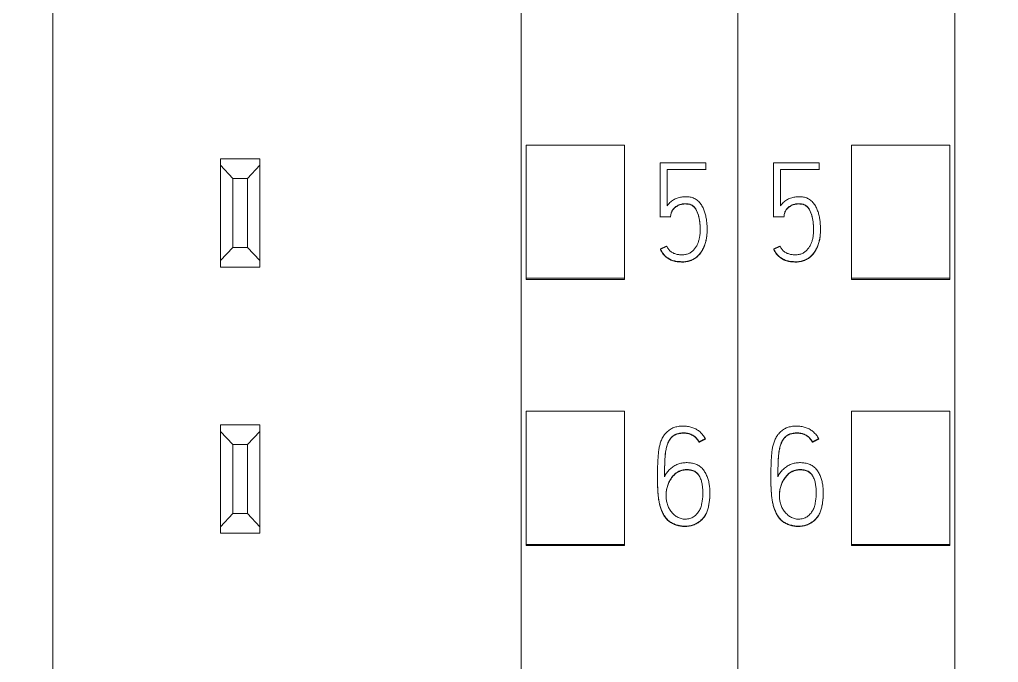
# Model space of a CAD drawing. Header units: millimetres. Extents: x 42151 to 59780, y 37376 to 44547.
# Drawn here: x 47981.25 to 48001.11, y 43264.83 to 43277.87 of the extents above; entities that cross this region are included whole.
import ezdxf

# ---------------------------------------------------------------- set-up
doc = ezdxf.new("R2010")
doc.units = ezdxf.units.MM
doc.set_wipeout_variables(frame=1)
doc.layers.add('000-PI-Oprema', color=30, linetype='Continuous', lineweight=5)
doc.layers.add('SI-ORMAR-Oprema', color=30, linetype='Continuous', lineweight=5)

# ---------------------------------------------------------------- blocks, each defined once
blk = doc.blocks.new('6ES7521-1BL00-0AB0')
at = {"layer": 'SI-ORMAR-Oprema'}
for p, q in [((-26.375, 40.02), (-26.375, 15.837)), ((-29.725, 38.929), (-29.725, 16.929)), ((-19.675, 18.579), (-19.675, 37.279)), ((-23.575, 18.581), (-23.575, 28.526)), ((-23.575, 28.526), (-22.375, 28.526)), ((-22.375, 28.526), (-22.375, 18.581)), ((-18.554, 18.979), (-18.554, 26.479)), ((-22.375, 18.581), (-23.575, 18.581)), ((-20.125, 15.837), (-20.125, 18.579)), ((-20.125, 18.579), (-19.675, 18.579)), ((-29.725, 16.929), (-29.725, 16.446)), ((-26.375, 16.929), (-29.725, 16.929)), ((-18.125, 16.929), (-20.125, 16.929)), ((-18.125, 16.8), (-18.125, 16.329)), ((-26.375, 16.446), (-29.725, 16.446)), ((-29.725, 16.446), (-29.725, 15.837)), ((-18.125, 16.446), (-20.125, 16.446)), ((-18.125, 16.329), (-18.125, -1.738)), ((-26.375, 15.837), (-29.725, 15.837)), ((-29.725, 15.837), (-29.725, 0.893)), ((-18.125, 15.837), (-20.125, 15.837))]:
    blk.add_line(p, q, dxfattribs=at)
blk.add_open_spline([(-18.125, 16.929), (-18.125, 16.929), (-18.125, 16.919), (-18.125, 16.876), (-18.125, 16.828), (-18.125, 16.8)], degree=3, dxfattribs=at)
blk.add_wipeout([(-17.4, 69.029), (17.4, 69.029), (17.4, -77.971), (-17.4, -77.971)]).dxf.layer = 'SI-ORMAR-Oprema'
blk.add_wipeout([(-17.4, 69.029), (17.4, 69.029), (17.4, -77.971), (-17.4, -77.971)]).dxf.layer = 'SI-ORMAR-Oprema'
for p, q in [((-17.4, 56.709), (-17.4, -56.709)), ((17.4, 56.709), (17.4, -56.709)), ((-13, 54.429), (-13, -54.387)), ((13, -54.387), (13, 54.429)), ((3.5, 49.229), (3.5, -51.671)), ((-15.1, 23.404), (-15.1, 26.106)), ((-13.1, 26.106), (-15.1, 26.106)), ((-13.1, 23.404), (-13.1, 26.106)), ((13.1, 23.404), (13.1, 26.106)), ((13.1, 26.106), (15.1, 26.106)), ((15.1, 23.404), (15.1, 26.106)), ((6.9, 25.829), (7.7, 25.829)), ((6.9, 25.695), (6.9, 25.829)), ((7.7, 25.829), (7.7, 25.695)), ((-16.678, 25.745), (-16.678, 24.651)), ((-15.755, 25.745), (-16.678, 25.745)), ((-15.755, 25.607), (-15.755, 25.745)), ((6.9, 23.762), (6.9, 25.695)), ((7.15, 25.429), (6.9, 25.695)), ((7.7, 25.695), (7.45, 25.429)), ((7.7, 25.695), (7.7, 23.762)), ((15.822, 25.745), (15.822, 24.651)), ((16.745, 25.745), (15.822, 25.745)), ((16.745, 25.607), (16.745, 25.745)), ((-16.54, 24.872), (-16.54, 25.607)), ((-16.54, 25.607), (-15.755, 25.607)), ((-15.755, 25.607), (-15.755, 25.601)), ((7.15, 25.429), (7.15, 24.029)), ((7.45, 25.429), (7.15, 25.429)), ((7.45, 24.029), (7.45, 25.429)), ((15.96, 24.872), (15.96, 25.607)), ((15.96, 25.607), (16.745, 25.607)), ((16.745, 25.607), (16.745, 25.601)), ((-16.678, 24.651), (-16.678, 24.644)), ((-16.678, 24.651), (-16.467, 24.651)), ((-16.467, 24.651), (-16.467, 24.644)), ((15.822, 24.651), (15.822, 24.644)), ((15.822, 24.651), (16.033, 24.651)), ((16.033, 24.651), (16.033, 24.644)), ((-15.727, 24.386), (-15.727, 24.392)), ((16.773, 24.386), (16.773, 24.392)), ((6.9, 23.762), (7.15, 24.029)), ((7.15, 24.029), (7.45, 24.029)), ((7.45, 24.029), (7.7, 23.762)), ((-16.673, 23.996), (-16.673, 23.989)), ((15.827, 23.996), (15.827, 23.989)), ((6.9, 23.629), (6.9, 23.762)), ((7.7, 23.762), (7.7, 23.629)), ((7.7, 23.629), (6.9, 23.629)), ((-15.1, 23.378), (-15.1, 23.404)), ((-13.1, 23.404), (-15.1, 23.404)), ((-13.1, 23.378), (-15.1, 23.378)), ((-13.1, 23.378), (-13.1, 23.404)), ((13.1, 23.378), (13.1, 23.404)), ((13.1, 23.404), (15.1, 23.404)), ((13.1, 23.378), (15.1, 23.378)), ((15.1, 23.378), (15.1, 23.404)), ((-15.1, 18.002), (-15.1, 20.704)), ((-13.1, 20.704), (-15.1, 20.704)), ((-13.1, 18.002), (-13.1, 20.704)), ((13.1, 18.002), (13.1, 20.704)), ((13.1, 20.704), (15.1, 20.704)), ((15.1, 18.002), (15.1, 20.704)), ((6.9, 20.429), (7.7, 20.429)), ((6.9, 20.295), (6.9, 20.429)), ((6.9, 18.362), (6.9, 20.295)), ((7.15, 20.029), (6.9, 20.295)), ((7.7, 20.295), (7.45, 20.029)), ((7.7, 20.429), (7.7, 20.295)), ((7.7, 20.295), (7.7, 18.362)), ((-15.889, 20.082), (-15.889, 20.076)), ((-15.761, 20.148), (-15.761, 20.142)), ((16.611, 20.082), (16.611, 20.076)), ((16.739, 20.148), (16.739, 20.142)), ((7.15, 20.029), (7.15, 18.629)), ((7.45, 20.029), (7.15, 20.029)), ((7.45, 18.629), (7.45, 20.029)), ((-16.733, 19.344), (-16.733, 19.338)), ((15.767, 19.344), (15.767, 19.338)), ((-15.67, 19.046), (-15.67, 19.052)), ((16.83, 19.046), (16.83, 19.052)), ((6.9, 18.362), (7.15, 18.629)), ((7.15, 18.629), (7.45, 18.629)), ((7.45, 18.629), (7.7, 18.362)), ((6.9, 18.229), (6.9, 18.362)), ((7.7, 18.362), (7.7, 18.229)), ((7.7, 18.229), (6.9, 18.229)), ((-15.1, 17.978), (-15.1, 18.002)), ((-13.1, 18.002), (-15.1, 18.002)), ((-13.1, 17.978), (-15.1, 17.978)), ((-13.1, 17.978), (-13.1, 18.002)), ((13.1, 17.978), (13.1, 18.002)), ((13.1, 18.002), (15.1, 18.002)), ((13.1, 17.978), (15.1, 17.978)), ((15.1, 17.978), (15.1, 18.002)), ((-17.4, 16.929), (-18.125, 16.929)), ((-17.4, 16.8), (-18.125, 16.8)), ((-17.4, 16.329), (-18.125, 16.329))]:
    blk.add_line(p, q, dxfattribs=at)
for centre, start, end in [((-17.525, 26.479), 83.025, 180), ((-17.525, 18.979), 180, 276.975)]:
    blk.add_arc(centre, 1.029, start, end, dxfattribs=at)
for points, knots in [([(-16.673, 23.996), (-16.66, 23.969), (-16.647, 23.944), (-16.623, 23.908), (-16.614, 23.896), (-16.595, 23.874), (-16.585, 23.864), (-16.564, 23.844), (-16.552, 23.835), (-16.529, 23.818), (-16.517, 23.81), (-16.492, 23.795), (-16.48, 23.788), (-16.453, 23.776), (-16.439, 23.77), (-16.412, 23.761), (-16.398, 23.757), (-16.369, 23.75), (-16.355, 23.747), (-16.326, 23.743), (-16.311, 23.742), (-16.289, 23.741), (-16.282, 23.74), (-16.267, 23.74), (-16.26, 23.739), (-16.238, 23.739), (-16.224, 23.738), (-16.194, 23.739), (-16.18, 23.74), (-16.151, 23.743), (-16.136, 23.746), (-16.107, 23.752), (-16.093, 23.756), (-16.051, 23.769), (-16.024, 23.781), (-15.986, 23.803), (-15.973, 23.811), (-15.95, 23.828), (-15.938, 23.837), (-15.916, 23.856), (-15.906, 23.867), (-15.886, 23.888), (-15.876, 23.899), (-15.849, 23.934), (-15.833, 23.959), (-15.812, 23.997), (-15.806, 24.01), (-15.793, 24.036), (-15.787, 24.05), (-15.771, 24.091), (-15.762, 24.119), (-15.748, 24.175), (-15.742, 24.203), (-15.735, 24.246), (-15.733, 24.261), (-15.731, 24.29), (-15.729, 24.304), (-15.727, 24.348), (-15.727, 24.378), (-15.727, 24.436), (-15.729, 24.494), (-15.735, 24.552), (-15.743, 24.609), (-15.747, 24.638), (-15.757, 24.681), (-15.76, 24.695), (-15.768, 24.724), (-15.772, 24.738), (-15.786, 24.779), (-15.797, 24.807), (-15.816, 24.846), (-15.823, 24.859), (-15.838, 24.884), (-15.846, 24.897), (-15.872, 24.932), (-15.891, 24.954), (-15.935, 24.993), (-15.96, 25.01), (-16, 25.029), (-16.013, 25.035), (-16.042, 25.044), (-16.056, 25.047), (-16.085, 25.053), (-16.099, 25.055), (-16.129, 25.057), (-16.144, 25.057), (-16.173, 25.057), (-16.188, 25.056), (-16.217, 25.054), (-16.231, 25.052), (-16.26, 25.047), (-16.275, 25.045), (-16.303, 25.037), (-16.318, 25.033), (-16.346, 25.024), (-16.359, 25.018), (-16.386, 25.006), (-16.399, 24.999), (-16.424, 24.983), (-16.436, 24.975), (-16.46, 24.957), (-16.471, 24.948), (-16.492, 24.928), (-16.503, 24.917), (-16.522, 24.896), (-16.531, 24.884), (-16.54, 24.872)], [0, 0, 0, 0, 0.03125, 0.03125, 0.046875, 0.046875, 0.0625, 0.0625, 0.078125, 0.078125, 0.09375, 0.09375, 0.109375, 0.109375, 0.125, 0.125, 0.140625, 0.140625, 0.15625, 0.15625, 0.171875, 0.171875, 0.179688, 0.179688, 0.1875, 0.1875, 0.203125, 0.203125, 0.21875, 0.21875, 0.234375, 0.234375, 0.25, 0.25, 0.28125, 0.28125, 0.296875, 0.296875, 0.3125, 0.3125, 0.328125, 0.328125, 0.34375, 0.34375, 0.375, 0.375, 0.390625, 0.390625, 0.40625, 0.40625, 0.4375, 0.4375, 0.46875, 0.46875, 0.484375, 0.484375, 0.5, 0.5, 0.53125, 0.53125, 0.5625, 0.59375, 0.59375, 0.625, 0.625, 0.640625, 0.640625, 0.65625, 0.65625, 0.6875, 0.6875, 0.703125, 0.703125, 0.71875, 0.71875, 0.75, 0.75, 0.78125, 0.78125, 0.796875, 0.796875, 0.8125, 0.8125, 0.828125, 0.828125, 0.84375, 0.84375, 0.859375, 0.859375, 0.875, 0.875, 0.890625, 0.890625, 0.90625, 0.90625, 0.921875, 0.921875, 0.9375, 0.9375, 0.953125, 0.953125, 0.96875, 0.96875, 0.984375, 0.984375, 1, 1, 1, 1]), ([(15.827, 23.996), (15.84, 23.969), (15.853, 23.944), (15.877, 23.908), (15.886, 23.896), (15.905, 23.874), (15.915, 23.864), (15.936, 23.844), (15.948, 23.835), (15.971, 23.818), (15.983, 23.81), (16.008, 23.795), (16.02, 23.788), (16.047, 23.776), (16.061, 23.77), (16.088, 23.761), (16.102, 23.757), (16.131, 23.75), (16.145, 23.747), (16.174, 23.743), (16.189, 23.742), (16.211, 23.741), (16.218, 23.74), (16.233, 23.74), (16.24, 23.739), (16.262, 23.739), (16.276, 23.738), (16.306, 23.739), (16.32, 23.74), (16.349, 23.743), (16.364, 23.746), (16.393, 23.752), (16.407, 23.756), (16.449, 23.769), (16.476, 23.781), (16.514, 23.803), (16.527, 23.811), (16.55, 23.828), (16.562, 23.837), (16.584, 23.856), (16.594, 23.867), (16.614, 23.888), (16.624, 23.899), (16.651, 23.934), (16.667, 23.959), (16.688, 23.997), (16.694, 24.01), (16.707, 24.036), (16.713, 24.05), (16.729, 24.091), (16.738, 24.119), (16.752, 24.175), (16.758, 24.203), (16.765, 24.246), (16.767, 24.261), (16.769, 24.29), (16.771, 24.304), (16.773, 24.348), (16.773, 24.378), (16.773, 24.436), (16.771, 24.494), (16.765, 24.552), (16.757, 24.609), (16.753, 24.638), (16.743, 24.681), (16.74, 24.695), (16.732, 24.724), (16.728, 24.738), (16.714, 24.779), (16.703, 24.807), (16.684, 24.846), (16.677, 24.859), (16.662, 24.884), (16.654, 24.897), (16.628, 24.932), (16.609, 24.954), (16.565, 24.993), (16.54, 25.01), (16.5, 25.029), (16.487, 25.035), (16.458, 25.044), (16.444, 25.047), (16.415, 25.053), (16.401, 25.055), (16.371, 25.057), (16.356, 25.057), (16.327, 25.057), (16.312, 25.056), (16.283, 25.054), (16.269, 25.052), (16.24, 25.047), (16.225, 25.045), (16.197, 25.037), (16.182, 25.033), (16.154, 25.024), (16.141, 25.018), (16.114, 25.006), (16.101, 24.999), (16.076, 24.983), (16.064, 24.975), (16.04, 24.957), (16.029, 24.948), (16.008, 24.928), (15.997, 24.917), (15.978, 24.896), (15.969, 24.884), (15.96, 24.872)], [0, 0, 0, 0, 0.03125, 0.03125, 0.046875, 0.046875, 0.0625, 0.0625, 0.078125, 0.078125, 0.09375, 0.09375, 0.109375, 0.109375, 0.125, 0.125, 0.140625, 0.140625, 0.15625, 0.15625, 0.171875, 0.171875, 0.179688, 0.179688, 0.1875, 0.1875, 0.203125, 0.203125, 0.21875, 0.21875, 0.234375, 0.234375, 0.25, 0.25, 0.28125, 0.28125, 0.296875, 0.296875, 0.3125, 0.3125, 0.328125, 0.328125, 0.34375, 0.34375, 0.375, 0.375, 0.390625, 0.390625, 0.40625, 0.40625, 0.4375, 0.4375, 0.46875, 0.46875, 0.484375, 0.484375, 0.5, 0.5, 0.53125, 0.53125, 0.5625, 0.59375, 0.59375, 0.625, 0.625, 0.640625, 0.640625, 0.65625, 0.65625, 0.6875, 0.6875, 0.703125, 0.703125, 0.71875, 0.71875, 0.75, 0.75, 0.78125, 0.78125, 0.796875, 0.796875, 0.8125, 0.8125, 0.828125, 0.828125, 0.84375, 0.84375, 0.859375, 0.859375, 0.875, 0.875, 0.890625, 0.890625, 0.90625, 0.90625, 0.921875, 0.921875, 0.9375, 0.9375, 0.953125, 0.953125, 0.96875, 0.96875, 0.984375, 0.984375, 1, 1, 1, 1]), ([(-16.467, 24.651), (-16.467, 24.674), (-16.464, 24.697), (-16.455, 24.73), (-16.451, 24.741), (-16.442, 24.762), (-16.436, 24.772), (-16.424, 24.792), (-16.417, 24.801), (-16.402, 24.819), (-16.394, 24.827), (-16.377, 24.843), (-16.368, 24.85), (-16.349, 24.863), (-16.34, 24.87), (-16.32, 24.881), (-16.309, 24.886), (-16.288, 24.895), (-16.277, 24.899), (-16.244, 24.909), (-16.221, 24.913), (-16.187, 24.916), (-16.175, 24.916), (-16.152, 24.916), (-16.14, 24.916), (-16.117, 24.913), (-16.106, 24.912), (-16.089, 24.908), (-16.083, 24.907), (-16.072, 24.904), (-16.067, 24.902), (-16.05, 24.896), (-16.04, 24.891), (-16.02, 24.879), (-16.011, 24.872), (-15.994, 24.856), (-15.986, 24.848), (-15.971, 24.83), (-15.964, 24.82), (-15.946, 24.791), (-15.935, 24.771), (-15.918, 24.728), (-15.91, 24.706), (-15.89, 24.64), (-15.881, 24.595), (-15.873, 24.527), (-15.871, 24.505), (-15.868, 24.459), (-15.867, 24.436), (-15.866, 24.367), (-15.868, 24.321), (-15.876, 24.253), (-15.88, 24.231), (-15.887, 24.197), (-15.89, 24.186), (-15.896, 24.164), (-15.9, 24.153), (-15.911, 24.12), (-15.92, 24.099), (-15.935, 24.068), (-15.941, 24.057), (-15.953, 24.037), (-15.959, 24.028), (-15.979, 24), (-15.994, 23.982), (-16.019, 23.958), (-16.027, 23.95), (-16.046, 23.936), (-16.055, 23.929), (-16.075, 23.917), (-16.085, 23.911), (-16.106, 23.902), (-16.117, 23.898), (-16.151, 23.888), (-16.173, 23.884), (-16.208, 23.88), (-16.22, 23.88), (-16.243, 23.879), (-16.255, 23.879), (-16.289, 23.88), (-16.312, 23.883), (-16.346, 23.89), (-16.357, 23.893), (-16.379, 23.9), (-16.39, 23.904), (-16.422, 23.918), (-16.442, 23.93), (-16.47, 23.952), (-16.479, 23.959), (-16.495, 23.976), (-16.51, 23.993), (-16.523, 24.012), (-16.535, 24.033), (-16.54, 24.043), (-16.545, 24.054)], [0, 0, 0, 0, 0.03125, 0.03125, 0.046875, 0.046875, 0.0625, 0.0625, 0.078125, 0.078125, 0.09375, 0.09375, 0.109375, 0.109375, 0.125, 0.125, 0.140625, 0.140625, 0.15625, 0.15625, 0.1875, 0.1875, 0.203125, 0.203125, 0.21875, 0.21875, 0.234375, 0.234375, 0.242187, 0.242187, 0.25, 0.25, 0.265625, 0.265625, 0.28125, 0.28125, 0.296875, 0.296875, 0.3125, 0.3125, 0.34375, 0.34375, 0.375, 0.375, 0.4375, 0.4375, 0.46875, 0.46875, 0.5, 0.5, 0.5625, 0.5625, 0.59375, 0.59375, 0.609375, 0.609375, 0.625, 0.625, 0.65625, 0.65625, 0.671875, 0.671875, 0.6875, 0.6875, 0.71875, 0.71875, 0.734375, 0.734375, 0.75, 0.75, 0.765625, 0.765625, 0.78125, 0.78125, 0.8125, 0.8125, 0.828125, 0.828125, 0.84375, 0.84375, 0.875, 0.875, 0.890625, 0.890625, 0.90625, 0.90625, 0.9375, 0.9375, 0.953125, 0.953125, 0.96875, 0.984375, 0.984375, 1, 1, 1, 1]), ([(-15.866, 24.388), (-15.866, 24.394), (-15.866, 24.4), (-15.867, 24.429), (-15.868, 24.451), (-15.871, 24.497), (-15.873, 24.52), (-15.878, 24.565), (-15.882, 24.588), (-15.891, 24.633), (-15.897, 24.655), (-15.907, 24.688), (-15.91, 24.699), (-15.918, 24.721), (-15.922, 24.732), (-15.935, 24.764), (-15.945, 24.784), (-15.964, 24.814), (-15.971, 24.823), (-15.985, 24.841), (-15.993, 24.85), (-16.01, 24.865), (-16.019, 24.872), (-16.039, 24.884), (-16.05, 24.889), (-16.072, 24.897), (-16.083, 24.901), (-16.106, 24.905), (-16.117, 24.907), (-16.14, 24.909), (-16.151, 24.91), (-16.174, 24.91), (-16.186, 24.91), (-16.209, 24.908), (-16.221, 24.906), (-16.243, 24.902), (-16.266, 24.897), (-16.287, 24.889), (-16.309, 24.88), (-16.319, 24.875), (-16.349, 24.858), (-16.368, 24.845), (-16.394, 24.821), (-16.402, 24.813), (-16.417, 24.795), (-16.424, 24.786), (-16.436, 24.767), (-16.441, 24.757), (-16.451, 24.735), (-16.455, 24.724), (-16.461, 24.702), (-16.463, 24.691), (-16.466, 24.668), (-16.467, 24.656), (-16.467, 24.644)], [0, 0, 0, 0, 0.015899, 0.015899, 0.077406, 0.077406, 0.138912, 0.138912, 0.200418, 0.200418, 0.261925, 0.261925, 0.292678, 0.292678, 0.323431, 0.323431, 0.384937, 0.384937, 0.41569, 0.41569, 0.446443, 0.446443, 0.477197, 0.477197, 0.50795, 0.50795, 0.538703, 0.538703, 0.569456, 0.569456, 0.600209, 0.600209, 0.630962, 0.630962, 0.661715, 0.661715, 0.692469, 0.723222, 0.723222, 0.753975, 0.753975, 0.815481, 0.815481, 0.846234, 0.846234, 0.876987, 0.876987, 0.907741, 0.907741, 0.938494, 0.938494, 0.969247, 0.969247, 1, 1, 1, 1]), ([(16.033, 24.651), (16.033, 24.674), (16.036, 24.697), (16.045, 24.73), (16.049, 24.741), (16.058, 24.762), (16.064, 24.772), (16.076, 24.792), (16.083, 24.801), (16.098, 24.819), (16.106, 24.827), (16.123, 24.843), (16.132, 24.85), (16.151, 24.863), (16.16, 24.87), (16.18, 24.881), (16.191, 24.886), (16.212, 24.895), (16.223, 24.899), (16.256, 24.909), (16.279, 24.913), (16.313, 24.916), (16.325, 24.916), (16.348, 24.916), (16.36, 24.916), (16.383, 24.913), (16.394, 24.912), (16.411, 24.908), (16.417, 24.907), (16.428, 24.904), (16.433, 24.902), (16.45, 24.896), (16.46, 24.891), (16.48, 24.879), (16.489, 24.872), (16.506, 24.856), (16.514, 24.848), (16.529, 24.83), (16.536, 24.82), (16.554, 24.791), (16.565, 24.771), (16.582, 24.728), (16.59, 24.706), (16.61, 24.64), (16.619, 24.595), (16.627, 24.527), (16.629, 24.505), (16.632, 24.459), (16.633, 24.436), (16.634, 24.367), (16.632, 24.321), (16.624, 24.253), (16.62, 24.231), (16.613, 24.197), (16.61, 24.186), (16.604, 24.164), (16.6, 24.153), (16.589, 24.12), (16.58, 24.099), (16.565, 24.068), (16.559, 24.057), (16.547, 24.037), (16.541, 24.028), (16.521, 24), (16.506, 23.982), (16.481, 23.958), (16.473, 23.95), (16.454, 23.936), (16.445, 23.929), (16.425, 23.917), (16.415, 23.911), (16.394, 23.902), (16.383, 23.898), (16.349, 23.888), (16.327, 23.884), (16.292, 23.88), (16.28, 23.88), (16.257, 23.879), (16.245, 23.879), (16.211, 23.88), (16.188, 23.883), (16.154, 23.89), (16.143, 23.893), (16.121, 23.9), (16.11, 23.904), (16.078, 23.918), (16.058, 23.93), (16.03, 23.952), (16.021, 23.959), (16.005, 23.976), (15.99, 23.993), (15.977, 24.012), (15.965, 24.033), (15.96, 24.043), (15.955, 24.054)], [0, 0, 0, 0, 0.03125, 0.03125, 0.046875, 0.046875, 0.0625, 0.0625, 0.078125, 0.078125, 0.09375, 0.09375, 0.109375, 0.109375, 0.125, 0.125, 0.140625, 0.140625, 0.15625, 0.15625, 0.1875, 0.1875, 0.203125, 0.203125, 0.21875, 0.21875, 0.234375, 0.234375, 0.242187, 0.242187, 0.25, 0.25, 0.265625, 0.265625, 0.28125, 0.28125, 0.296875, 0.296875, 0.3125, 0.3125, 0.34375, 0.34375, 0.375, 0.375, 0.4375, 0.4375, 0.46875, 0.46875, 0.5, 0.5, 0.5625, 0.5625, 0.59375, 0.59375, 0.609375, 0.609375, 0.625, 0.625, 0.65625, 0.65625, 0.671875, 0.671875, 0.6875, 0.6875, 0.71875, 0.71875, 0.734375, 0.734375, 0.75, 0.75, 0.765625, 0.765625, 0.78125, 0.78125, 0.8125, 0.8125, 0.828125, 0.828125, 0.84375, 0.84375, 0.875, 0.875, 0.890625, 0.890625, 0.90625, 0.90625, 0.9375, 0.9375, 0.953125, 0.953125, 0.96875, 0.984375, 0.984375, 1, 1, 1, 1]), ([(16.634, 24.388), (16.634, 24.394), (16.634, 24.4), (16.633, 24.429), (16.632, 24.451), (16.629, 24.497), (16.627, 24.52), (16.622, 24.565), (16.618, 24.588), (16.609, 24.633), (16.603, 24.655), (16.593, 24.688), (16.59, 24.699), (16.582, 24.721), (16.578, 24.732), (16.565, 24.764), (16.555, 24.784), (16.536, 24.814), (16.529, 24.823), (16.515, 24.841), (16.507, 24.85), (16.49, 24.865), (16.481, 24.872), (16.461, 24.884), (16.45, 24.889), (16.428, 24.897), (16.417, 24.901), (16.394, 24.905), (16.383, 24.907), (16.36, 24.909), (16.349, 24.91), (16.326, 24.91), (16.314, 24.91), (16.291, 24.908), (16.279, 24.906), (16.257, 24.902), (16.234, 24.897), (16.213, 24.889), (16.191, 24.88), (16.181, 24.875), (16.151, 24.858), (16.132, 24.845), (16.106, 24.821), (16.098, 24.813), (16.083, 24.795), (16.076, 24.786), (16.064, 24.767), (16.059, 24.757), (16.049, 24.735), (16.045, 24.724), (16.039, 24.702), (16.037, 24.691), (16.034, 24.668), (16.033, 24.656), (16.033, 24.644)], [0, 0, 0, 0, 0.015899, 0.015899, 0.077406, 0.077406, 0.138912, 0.138912, 0.200418, 0.200418, 0.261925, 0.261925, 0.292678, 0.292678, 0.323431, 0.323431, 0.384937, 0.384937, 0.41569, 0.41569, 0.446443, 0.446443, 0.477197, 0.477197, 0.50795, 0.50795, 0.538703, 0.538703, 0.569456, 0.569456, 0.600209, 0.600209, 0.630962, 0.630962, 0.661715, 0.661715, 0.692469, 0.723222, 0.723222, 0.753975, 0.753975, 0.815481, 0.815481, 0.846234, 0.846234, 0.876987, 0.876987, 0.907741, 0.907741, 0.938494, 0.938494, 0.969247, 0.969247, 1, 1, 1, 1]), ([(-15.727, 24.386), (-15.727, 24.365), (-15.727, 24.343), (-15.73, 24.293), (-15.732, 24.264), (-15.738, 24.221), (-15.74, 24.207), (-15.746, 24.178), (-15.749, 24.164), (-15.76, 24.121), (-15.768, 24.093), (-15.789, 24.039), (-15.801, 24.012), (-15.829, 23.96), (-15.844, 23.935), (-15.871, 23.9), (-15.88, 23.889), (-15.899, 23.867), (-15.91, 23.856), (-15.942, 23.826), (-15.966, 23.809), (-16.004, 23.787), (-16.017, 23.78), (-16.043, 23.767), (-16.057, 23.762), (-16.099, 23.747), (-16.127, 23.741), (-16.171, 23.735), (-16.186, 23.733), (-16.215, 23.732), (-16.23, 23.732), (-16.259, 23.733), (-16.274, 23.734), (-16.303, 23.735), (-16.318, 23.736), (-16.347, 23.74), (-16.362, 23.742), (-16.391, 23.749), (-16.405, 23.753), (-16.433, 23.762), (-16.447, 23.767), (-16.474, 23.779), (-16.487, 23.785), (-16.512, 23.8), (-16.525, 23.809), (-16.549, 23.826), (-16.56, 23.835), (-16.582, 23.855), (-16.592, 23.865), (-16.612, 23.887), (-16.621, 23.899), (-16.646, 23.936), (-16.66, 23.962), (-16.673, 23.989)], [0, 0, 0, 0, 0.044434, 0.044434, 0.104157, 0.104157, 0.134018, 0.134018, 0.16388, 0.16388, 0.223602, 0.223602, 0.283325, 0.283325, 0.343048, 0.343048, 0.37291, 0.37291, 0.402771, 0.402771, 0.462494, 0.462494, 0.492355, 0.492355, 0.522217, 0.522217, 0.58194, 0.58194, 0.611801, 0.611801, 0.641663, 0.641663, 0.671524, 0.671524, 0.701386, 0.701386, 0.731247, 0.731247, 0.761108, 0.761108, 0.79097, 0.79097, 0.820831, 0.820831, 0.850693, 0.850693, 0.880554, 0.880554, 0.910416, 0.910416, 0.940277, 0.940277, 1, 1, 1, 1]), ([(16.773, 24.386), (16.773, 24.365), (16.773, 24.343), (16.77, 24.293), (16.768, 24.264), (16.762, 24.221), (16.76, 24.207), (16.754, 24.178), (16.751, 24.164), (16.74, 24.121), (16.732, 24.093), (16.711, 24.039), (16.699, 24.012), (16.671, 23.96), (16.656, 23.935), (16.629, 23.9), (16.62, 23.889), (16.601, 23.867), (16.59, 23.856), (16.558, 23.826), (16.534, 23.809), (16.496, 23.787), (16.483, 23.78), (16.457, 23.767), (16.443, 23.762), (16.401, 23.747), (16.373, 23.741), (16.329, 23.735), (16.314, 23.733), (16.285, 23.732), (16.27, 23.732), (16.241, 23.733), (16.226, 23.734), (16.197, 23.735), (16.182, 23.736), (16.153, 23.74), (16.138, 23.742), (16.109, 23.749), (16.095, 23.753), (16.067, 23.762), (16.053, 23.767), (16.026, 23.779), (16.013, 23.785), (15.988, 23.8), (15.975, 23.809), (15.951, 23.826), (15.94, 23.835), (15.918, 23.855), (15.908, 23.865), (15.888, 23.887), (15.879, 23.899), (15.854, 23.936), (15.84, 23.962), (15.827, 23.989)], [0, 0, 0, 0, 0.044434, 0.044434, 0.104157, 0.104157, 0.134018, 0.134018, 0.16388, 0.16388, 0.223602, 0.223602, 0.283325, 0.283325, 0.343048, 0.343048, 0.37291, 0.37291, 0.402771, 0.402771, 0.462494, 0.462494, 0.492355, 0.492355, 0.522217, 0.522217, 0.58194, 0.58194, 0.611801, 0.611801, 0.641663, 0.641663, 0.671524, 0.671524, 0.701386, 0.701386, 0.731247, 0.731247, 0.761108, 0.761108, 0.79097, 0.79097, 0.820831, 0.820831, 0.850693, 0.850693, 0.880554, 0.880554, 0.910416, 0.910416, 0.940277, 0.940277, 1, 1, 1, 1]), ([(-15.761, 20.148), (-15.776, 20.174), (-15.792, 20.198), (-15.819, 20.232), (-15.828, 20.243), (-15.848, 20.264), (-15.858, 20.274), (-15.89, 20.303), (-15.914, 20.32), (-15.951, 20.342), (-15.964, 20.348), (-15.99, 20.36), (-16.004, 20.366), (-16.045, 20.38), (-16.073, 20.387), (-16.115, 20.395), (-16.129, 20.397), (-16.158, 20.4), (-16.173, 20.402), (-16.216, 20.404), (-16.245, 20.404), (-16.288, 20.4), (-16.302, 20.398), (-16.331, 20.393), (-16.345, 20.39), (-16.387, 20.379), (-16.414, 20.369), (-16.452, 20.349), (-16.465, 20.342), (-16.489, 20.326), (-16.501, 20.317), (-16.535, 20.29), (-16.556, 20.271), (-16.584, 20.238), (-16.593, 20.226), (-16.61, 20.203), (-16.618, 20.19), (-16.639, 20.153), (-16.652, 20.127), (-16.672, 20.073), (-16.68, 20.045), (-16.694, 19.989), (-16.7, 19.961), (-16.709, 19.905), (-16.712, 19.877), (-16.721, 19.791), (-16.725, 19.734), (-16.73, 19.62), (-16.731, 19.562), (-16.733, 19.39), (-16.734, 19.275), (-16.729, 19.132), (-16.727, 19.104), (-16.723, 19.047), (-16.721, 19.018), (-16.712, 18.933), (-16.703, 18.876), (-16.686, 18.806), (-16.682, 18.792), (-16.674, 18.764), (-16.67, 18.75), (-16.656, 18.709), (-16.646, 18.683), (-16.627, 18.643), (-16.621, 18.631), (-16.607, 18.605), (-16.599, 18.593), (-16.575, 18.556), (-16.558, 18.533), (-16.527, 18.502), (-16.517, 18.493), (-16.494, 18.474), (-16.482, 18.465), (-16.446, 18.441), (-16.421, 18.428), (-16.38, 18.411), (-16.366, 18.406), (-16.339, 18.397), (-16.325, 18.393), (-16.283, 18.383), (-16.254, 18.378), (-16.211, 18.374), (-16.196, 18.373), (-16.167, 18.373), (-16.153, 18.373), (-16.11, 18.376), (-16.081, 18.38), (-16.039, 18.391), (-16.025, 18.395), (-15.998, 18.404), (-15.984, 18.41), (-15.944, 18.427), (-15.919, 18.441), (-15.883, 18.466), (-15.872, 18.475), (-15.849, 18.493), (-15.838, 18.503), (-15.808, 18.534), (-15.789, 18.556), (-15.766, 18.592), (-15.759, 18.605), (-15.745, 18.631), (-15.739, 18.644), (-15.723, 18.684), (-15.714, 18.712), (-15.703, 18.754), (-15.7, 18.768), (-15.694, 18.796), (-15.691, 18.81), (-15.684, 18.853), (-15.68, 18.882), (-15.671, 18.968), (-15.668, 19.025), (-15.671, 19.111), (-15.673, 19.14), (-15.679, 19.197), (-15.684, 19.226), (-15.696, 19.283), (-15.704, 19.311), (-15.722, 19.366), (-15.732, 19.394), (-15.757, 19.447), (-15.772, 19.472), (-15.805, 19.519), (-15.823, 19.542), (-15.856, 19.572), (-15.867, 19.581), (-15.891, 19.598), (-15.904, 19.605), (-15.929, 19.619), (-15.943, 19.625), (-15.97, 19.636), (-15.984, 19.64), (-16.027, 19.652), (-16.055, 19.656), (-16.099, 19.661), (-16.114, 19.661), (-16.143, 19.662), (-16.158, 19.662), (-16.202, 19.659), (-16.231, 19.655), (-16.274, 19.645), (-16.288, 19.641), (-16.316, 19.632), (-16.329, 19.627), (-16.369, 19.609), (-16.394, 19.595), (-16.431, 19.57), (-16.442, 19.561), (-16.465, 19.543), (-16.476, 19.533), (-16.507, 19.503), (-16.527, 19.481), (-16.562, 19.433), (-16.577, 19.409), (-16.591, 19.383)], [0, 0, 0, 0, 0.015625, 0.015625, 0.023438, 0.023438, 0.03125, 0.03125, 0.046875, 0.046875, 0.054688, 0.054688, 0.0625, 0.0625, 0.078125, 0.078125, 0.085938, 0.085938, 0.09375, 0.09375, 0.109375, 0.109375, 0.117188, 0.117188, 0.125, 0.125, 0.140625, 0.140625, 0.148438, 0.148438, 0.15625, 0.15625, 0.171875, 0.171875, 0.179688, 0.179688, 0.1875, 0.1875, 0.203125, 0.203125, 0.21875, 0.21875, 0.234375, 0.234375, 0.25, 0.25, 0.28125, 0.28125, 0.3125, 0.3125, 0.375, 0.375, 0.390625, 0.390625, 0.40625, 0.40625, 0.4375, 0.4375, 0.445313, 0.445313, 0.453125, 0.453125, 0.46875, 0.46875, 0.476563, 0.476563, 0.484375, 0.484375, 0.5, 0.5, 0.507813, 0.507813, 0.515625, 0.515625, 0.53125, 0.53125, 0.539063, 0.539063, 0.546875, 0.546875, 0.5625, 0.5625, 0.570313, 0.570313, 0.578125, 0.578125, 0.59375, 0.59375, 0.601563, 0.601563, 0.609375, 0.609375, 0.625, 0.625, 0.632813, 0.632813, 0.640625, 0.640625, 0.65625, 0.65625, 0.664063, 0.664063, 0.671875, 0.671875, 0.6875, 0.6875, 0.695313, 0.695313, 0.703125, 0.703125, 0.71875, 0.71875, 0.75, 0.75, 0.765625, 0.765625, 0.78125, 0.78125, 0.796875, 0.796875, 0.8125, 0.8125, 0.828125, 0.828125, 0.84375, 0.84375, 0.851563, 0.851563, 0.859375, 0.859375, 0.867188, 0.867188, 0.875, 0.875, 0.890625, 0.890625, 0.898438, 0.898438, 0.90625, 0.90625, 0.921875, 0.921875, 0.929688, 0.929688, 0.9375, 0.9375, 0.953125, 0.953125, 0.960938, 0.960938, 0.96875, 0.96875, 0.984375, 0.984375, 1, 1, 1, 1]), ([(-16.591, 19.383), (-16.591, 19.443), (-16.59, 19.504), (-16.588, 19.595), (-16.587, 19.626), (-16.585, 19.687), (-16.584, 19.717), (-16.58, 19.778), (-16.577, 19.808), (-16.571, 19.868), (-16.566, 19.898), (-16.557, 19.943), (-16.554, 19.958), (-16.546, 19.988), (-16.542, 20.003), (-16.528, 20.047), (-16.517, 20.076), (-16.498, 20.11), (-16.494, 20.116), (-16.486, 20.13), (-16.482, 20.136), (-16.468, 20.155), (-16.458, 20.167), (-16.442, 20.184), (-16.437, 20.189), (-16.425, 20.199), (-16.419, 20.204), (-16.4, 20.218), (-16.387, 20.226), (-16.366, 20.236), (-16.359, 20.239), (-16.344, 20.244), (-16.337, 20.247), (-16.314, 20.253), (-16.299, 20.256), (-16.269, 20.261), (-16.253, 20.263), (-16.222, 20.265), (-16.207, 20.265), (-16.176, 20.264), (-16.16, 20.263), (-16.13, 20.258), (-16.107, 20.254), (-16.085, 20.247), (-16.07, 20.242), (-16.063, 20.24), (-16.041, 20.231), (-16.027, 20.224), (-16.001, 20.208), (-15.988, 20.2), (-15.97, 20.185), (-15.964, 20.18), (-15.952, 20.17), (-15.947, 20.164), (-15.931, 20.147), (-15.921, 20.135), (-15.904, 20.11), (-15.896, 20.096), (-15.889, 20.082)], [0, 0, 0, 0, 0.125, 0.125, 0.1875, 0.1875, 0.25, 0.25, 0.3125, 0.3125, 0.375, 0.375, 0.40625, 0.40625, 0.4375, 0.4375, 0.5, 0.5, 0.515625, 0.515625, 0.53125, 0.53125, 0.5625, 0.5625, 0.578125, 0.578125, 0.59375, 0.59375, 0.625, 0.625, 0.640625, 0.640625, 0.65625, 0.65625, 0.6875, 0.6875, 0.71875, 0.71875, 0.75, 0.75, 0.78125, 0.78125, 0.8125, 0.828125, 0.828125, 0.84375, 0.84375, 0.875, 0.875, 0.90625, 0.90625, 0.921875, 0.921875, 0.9375, 0.9375, 0.96875, 0.96875, 1, 1, 1, 1]), ([(-15.889, 20.076), (-15.903, 20.104), (-15.92, 20.129), (-15.946, 20.157), (-15.952, 20.163), (-15.963, 20.174), (-15.969, 20.179), (-15.987, 20.193), (-16, 20.202), (-16.026, 20.217), (-16.04, 20.224), (-16.069, 20.236), (-16.084, 20.241), (-16.113, 20.249), (-16.128, 20.252), (-16.159, 20.256), (-16.175, 20.258), (-16.221, 20.259), (-16.251, 20.258), (-16.297, 20.251), (-16.312, 20.247), (-16.342, 20.239), (-16.356, 20.234), (-16.384, 20.221), (-16.398, 20.213), (-16.423, 20.195), (-16.435, 20.185), (-16.456, 20.163), (-16.466, 20.151), (-16.485, 20.126), (-16.493, 20.113), (-16.508, 20.087), (-16.514, 20.073), (-16.526, 20.044), (-16.532, 20.03), (-16.546, 19.986), (-16.553, 19.956), (-16.565, 19.897), (-16.57, 19.866), (-16.577, 19.805), (-16.58, 19.775), (-16.583, 19.714), (-16.585, 19.683), (-16.587, 19.622), (-16.588, 19.591), (-16.59, 19.499), (-16.591, 19.438), (-16.591, 19.376)], [0, 0, 0, 0, 0.0625, 0.0625, 0.078125, 0.078125, 0.09375, 0.09375, 0.125, 0.125, 0.15625, 0.15625, 0.1875, 0.1875, 0.21875, 0.21875, 0.25, 0.25, 0.3125, 0.3125, 0.34375, 0.34375, 0.375, 0.375, 0.40625, 0.40625, 0.4375, 0.4375, 0.46875, 0.46875, 0.5, 0.5, 0.53125, 0.53125, 0.5625, 0.5625, 0.625, 0.625, 0.6875, 0.6875, 0.75, 0.75, 0.8125, 0.8125, 0.875, 0.875, 1, 1, 1, 1]), ([(16.739, 20.148), (16.724, 20.174), (16.708, 20.198), (16.681, 20.232), (16.672, 20.243), (16.652, 20.264), (16.642, 20.274), (16.61, 20.303), (16.586, 20.32), (16.549, 20.342), (16.536, 20.348), (16.51, 20.36), (16.496, 20.366), (16.455, 20.38), (16.427, 20.387), (16.385, 20.395), (16.371, 20.397), (16.342, 20.4), (16.327, 20.402), (16.284, 20.404), (16.255, 20.404), (16.212, 20.4), (16.198, 20.398), (16.169, 20.393), (16.155, 20.39), (16.113, 20.379), (16.086, 20.369), (16.048, 20.349), (16.035, 20.342), (16.011, 20.326), (15.999, 20.317), (15.965, 20.29), (15.944, 20.271), (15.916, 20.238), (15.907, 20.226), (15.89, 20.203), (15.882, 20.19), (15.861, 20.153), (15.848, 20.127), (15.828, 20.073), (15.82, 20.045), (15.806, 19.989), (15.8, 19.961), (15.791, 19.905), (15.788, 19.877), (15.779, 19.791), (15.775, 19.734), (15.77, 19.62), (15.769, 19.562), (15.767, 19.39), (15.766, 19.275), (15.771, 19.132), (15.773, 19.104), (15.777, 19.047), (15.779, 19.018), (15.788, 18.933), (15.797, 18.876), (15.814, 18.806), (15.818, 18.792), (15.826, 18.764), (15.83, 18.75), (15.844, 18.709), (15.854, 18.683), (15.873, 18.643), (15.879, 18.631), (15.893, 18.605), (15.901, 18.593), (15.925, 18.556), (15.942, 18.533), (15.973, 18.502), (15.983, 18.493), (16.006, 18.474), (16.018, 18.465), (16.054, 18.441), (16.079, 18.428), (16.12, 18.411), (16.134, 18.406), (16.161, 18.397), (16.175, 18.393), (16.217, 18.383), (16.246, 18.378), (16.289, 18.374), (16.304, 18.373), (16.333, 18.373), (16.347, 18.373), (16.39, 18.376), (16.419, 18.38), (16.461, 18.391), (16.475, 18.395), (16.502, 18.404), (16.516, 18.41), (16.556, 18.427), (16.581, 18.441), (16.617, 18.466), (16.628, 18.475), (16.651, 18.493), (16.662, 18.503), (16.692, 18.534), (16.711, 18.556), (16.734, 18.592), (16.741, 18.605), (16.755, 18.631), (16.761, 18.644), (16.777, 18.684), (16.786, 18.712), (16.797, 18.754), (16.8, 18.768), (16.806, 18.796), (16.809, 18.81), (16.816, 18.853), (16.82, 18.882), (16.829, 18.968), (16.832, 19.025), (16.829, 19.111), (16.827, 19.14), (16.821, 19.197), (16.816, 19.226), (16.804, 19.283), (16.796, 19.311), (16.778, 19.366), (16.768, 19.394), (16.743, 19.447), (16.728, 19.472), (16.695, 19.519), (16.677, 19.542), (16.644, 19.572), (16.633, 19.581), (16.609, 19.598), (16.596, 19.605), (16.571, 19.619), (16.557, 19.625), (16.53, 19.636), (16.516, 19.64), (16.473, 19.652), (16.445, 19.656), (16.401, 19.661), (16.386, 19.661), (16.357, 19.662), (16.342, 19.662), (16.298, 19.659), (16.269, 19.655), (16.226, 19.645), (16.212, 19.641), (16.184, 19.632), (16.171, 19.627), (16.131, 19.609), (16.106, 19.595), (16.069, 19.57), (16.058, 19.561), (16.035, 19.543), (16.024, 19.533), (15.993, 19.503), (15.973, 19.481), (15.938, 19.433), (15.923, 19.409), (15.909, 19.383)], [0, 0, 0, 0, 0.015625, 0.015625, 0.023438, 0.023438, 0.03125, 0.03125, 0.046875, 0.046875, 0.054688, 0.054688, 0.0625, 0.0625, 0.078125, 0.078125, 0.085938, 0.085938, 0.09375, 0.09375, 0.109375, 0.109375, 0.117188, 0.117188, 0.125, 0.125, 0.140625, 0.140625, 0.148438, 0.148438, 0.15625, 0.15625, 0.171875, 0.171875, 0.179688, 0.179688, 0.1875, 0.1875, 0.203125, 0.203125, 0.21875, 0.21875, 0.234375, 0.234375, 0.25, 0.25, 0.28125, 0.28125, 0.3125, 0.3125, 0.375, 0.375, 0.390625, 0.390625, 0.40625, 0.40625, 0.4375, 0.4375, 0.445313, 0.445313, 0.453125, 0.453125, 0.46875, 0.46875, 0.476563, 0.476563, 0.484375, 0.484375, 0.5, 0.5, 0.507813, 0.507813, 0.515625, 0.515625, 0.53125, 0.53125, 0.539063, 0.539063, 0.546875, 0.546875, 0.5625, 0.5625, 0.570313, 0.570313, 0.578125, 0.578125, 0.59375, 0.59375, 0.601563, 0.601563, 0.609375, 0.609375, 0.625, 0.625, 0.632813, 0.632813, 0.640625, 0.640625, 0.65625, 0.65625, 0.664063, 0.664063, 0.671875, 0.671875, 0.6875, 0.6875, 0.695313, 0.695313, 0.703125, 0.703125, 0.71875, 0.71875, 0.75, 0.75, 0.765625, 0.765625, 0.78125, 0.78125, 0.796875, 0.796875, 0.8125, 0.8125, 0.828125, 0.828125, 0.84375, 0.84375, 0.851563, 0.851563, 0.859375, 0.859375, 0.867188, 0.867188, 0.875, 0.875, 0.890625, 0.890625, 0.898438, 0.898438, 0.90625, 0.90625, 0.921875, 0.921875, 0.929688, 0.929688, 0.9375, 0.9375, 0.953125, 0.953125, 0.960937, 0.960937, 0.96875, 0.96875, 0.984375, 0.984375, 1, 1, 1, 1]), ([(15.909, 19.383), (15.909, 19.443), (15.91, 19.504), (15.912, 19.595), (15.913, 19.626), (15.915, 19.687), (15.916, 19.717), (15.92, 19.778), (15.923, 19.808), (15.929, 19.868), (15.934, 19.898), (15.943, 19.943), (15.946, 19.958), (15.954, 19.988), (15.958, 20.003), (15.972, 20.047), (15.983, 20.076), (16.002, 20.11), (16.006, 20.116), (16.014, 20.13), (16.018, 20.136), (16.032, 20.155), (16.042, 20.167), (16.058, 20.184), (16.063, 20.189), (16.075, 20.199), (16.081, 20.204), (16.1, 20.218), (16.113, 20.226), (16.134, 20.236), (16.141, 20.239), (16.156, 20.244), (16.163, 20.247), (16.186, 20.253), (16.201, 20.256), (16.231, 20.261), (16.247, 20.263), (16.278, 20.265), (16.293, 20.265), (16.324, 20.264), (16.34, 20.263), (16.37, 20.258), (16.393, 20.254), (16.415, 20.247), (16.43, 20.242), (16.437, 20.24), (16.459, 20.231), (16.473, 20.224), (16.499, 20.208), (16.512, 20.2), (16.53, 20.185), (16.536, 20.18), (16.548, 20.17), (16.553, 20.164), (16.569, 20.147), (16.579, 20.135), (16.596, 20.11), (16.604, 20.096), (16.611, 20.082)], [0, 0, 0, 0, 0.125, 0.125, 0.1875, 0.1875, 0.25, 0.25, 0.3125, 0.3125, 0.375, 0.375, 0.40625, 0.40625, 0.4375, 0.4375, 0.5, 0.5, 0.515625, 0.515625, 0.53125, 0.53125, 0.5625, 0.5625, 0.578125, 0.578125, 0.59375, 0.59375, 0.625, 0.625, 0.640625, 0.640625, 0.65625, 0.65625, 0.6875, 0.6875, 0.71875, 0.71875, 0.75, 0.75, 0.78125, 0.78125, 0.8125, 0.828125, 0.828125, 0.84375, 0.84375, 0.875, 0.875, 0.90625, 0.90625, 0.921875, 0.921875, 0.9375, 0.9375, 0.96875, 0.96875, 1, 1, 1, 1]), ([(16.611, 20.076), (16.597, 20.104), (16.58, 20.129), (16.554, 20.157), (16.549, 20.163), (16.537, 20.173), (16.531, 20.178), (16.513, 20.193), (16.488, 20.21), (16.46, 20.224), (16.431, 20.236), (16.417, 20.241), (16.387, 20.249), (16.372, 20.252), (16.341, 20.256), (16.326, 20.258), (16.279, 20.259), (16.249, 20.258), (16.203, 20.251), (16.188, 20.247), (16.158, 20.239), (16.143, 20.234), (16.122, 20.224), (16.115, 20.22), (16.102, 20.213), (16.095, 20.208), (16.076, 20.195), (16.059, 20.18), (16.043, 20.162), (16.033, 20.15), (16.029, 20.144), (16.015, 20.126), (16.007, 20.113), (15.992, 20.086), (15.985, 20.072), (15.973, 20.043), (15.968, 20.029), (15.954, 19.985), (15.947, 19.955), (15.934, 19.895), (15.93, 19.865), (15.923, 19.805), (15.92, 19.774), (15.917, 19.713), (15.915, 19.683), (15.913, 19.621), (15.912, 19.591), (15.91, 19.499), (15.909, 19.438), (15.909, 19.376)], [0, 0, 0, 0, 0.0625, 0.0625, 0.078125, 0.078125, 0.09375, 0.09375, 0.125, 0.15625, 0.15625, 0.1875, 0.1875, 0.21875, 0.21875, 0.25, 0.25, 0.3125, 0.3125, 0.34375, 0.34375, 0.375, 0.375, 0.390625, 0.390625, 0.40625, 0.40625, 0.4375, 0.453125, 0.453125, 0.46875, 0.46875, 0.5, 0.5, 0.53125, 0.53125, 0.5625, 0.5625, 0.625, 0.625, 0.6875, 0.6875, 0.75, 0.75, 0.8125, 0.8125, 0.875, 0.875, 1, 1, 1, 1]), ([(-16.318, 19.476), (-16.292, 19.491), (-16.265, 19.501), (-16.222, 19.512), (-16.208, 19.515), (-16.178, 19.519), (-16.149, 19.521), (-16.12, 19.521), (-16.09, 19.519), (-16.075, 19.518), (-16.046, 19.512), (-16.032, 19.509), (-16.004, 19.5), (-15.99, 19.494), (-15.965, 19.48), (-15.953, 19.471), (-15.931, 19.452), (-15.92, 19.441), (-15.902, 19.418), (-15.894, 19.406), (-15.879, 19.381), (-15.872, 19.368), (-15.854, 19.328), (-15.845, 19.3), (-15.834, 19.258), (-15.831, 19.244), (-15.826, 19.215), (-15.823, 19.2), (-15.818, 19.157), (-15.816, 19.128), (-15.814, 19.07), (-15.814, 19.041), (-15.816, 18.954), (-15.821, 18.896), (-15.838, 18.81), (-15.846, 18.781), (-15.861, 18.74), (-15.866, 18.726), (-15.879, 18.7), (-15.886, 18.687), (-15.909, 18.65), (-15.927, 18.627), (-15.954, 18.601), (-15.959, 18.596), (-15.97, 18.587), (-15.976, 18.582), (-15.993, 18.569), (-16.006, 18.561), (-16.031, 18.547), (-16.044, 18.541), (-16.072, 18.531), (-16.1, 18.522), (-16.129, 18.518), (-16.159, 18.515), (-16.174, 18.515), (-16.203, 18.516), (-16.218, 18.518), (-16.246, 18.523), (-16.261, 18.527), (-16.303, 18.541), (-16.329, 18.555), (-16.365, 18.58), (-16.377, 18.589), (-16.4, 18.608), (-16.421, 18.628), (-16.44, 18.649), (-16.459, 18.672), (-16.467, 18.684), (-16.492, 18.721), (-16.505, 18.747), (-16.522, 18.787), (-16.527, 18.801), (-16.536, 18.829), (-16.54, 18.843), (-16.55, 18.886), (-16.555, 18.915), (-16.558, 18.958), (-16.559, 18.973), (-16.559, 19.002), (-16.559, 19.016), (-16.557, 19.06), (-16.553, 19.089), (-16.543, 19.146), (-16.535, 19.175), (-16.521, 19.216), (-16.516, 19.23), (-16.504, 19.257), (-16.498, 19.27), (-16.478, 19.309), (-16.463, 19.333), (-16.437, 19.369), (-16.428, 19.38), (-16.409, 19.402), (-16.399, 19.413), (-16.367, 19.444), (-16.344, 19.462), (-16.318, 19.476)], [0, 0, 0, 0, 0.03125, 0.03125, 0.046875, 0.046875, 0.0625, 0.078125, 0.078125, 0.09375, 0.09375, 0.109375, 0.109375, 0.125, 0.125, 0.140625, 0.140625, 0.15625, 0.15625, 0.171875, 0.171875, 0.1875, 0.1875, 0.21875, 0.21875, 0.234375, 0.234375, 0.25, 0.25, 0.28125, 0.28125, 0.3125, 0.3125, 0.375, 0.375, 0.40625, 0.40625, 0.421875, 0.421875, 0.4375, 0.4375, 0.46875, 0.46875, 0.476562, 0.476562, 0.484375, 0.484375, 0.5, 0.5, 0.515625, 0.515625, 0.53125, 0.546875, 0.546875, 0.5625, 0.5625, 0.578125, 0.578125, 0.59375, 0.59375, 0.625, 0.625, 0.640625, 0.640625, 0.65625, 0.671875, 0.671875, 0.6875, 0.6875, 0.71875, 0.71875, 0.734375, 0.734375, 0.75, 0.75, 0.78125, 0.78125, 0.796875, 0.796875, 0.8125, 0.8125, 0.84375, 0.84375, 0.875, 0.875, 0.890625, 0.890625, 0.90625, 0.90625, 0.9375, 0.9375, 0.953125, 0.953125, 0.96875, 0.96875, 1, 1, 1, 1]), ([(-16.318, 19.47), (-16.344, 19.455), (-16.367, 19.438), (-16.399, 19.407), (-16.409, 19.397), (-16.428, 19.374), (-16.437, 19.363), (-16.463, 19.327), (-16.478, 19.303), (-16.498, 19.264), (-16.504, 19.251), (-16.516, 19.224), (-16.521, 19.21), (-16.535, 19.168), (-16.543, 19.14), (-16.551, 19.097), (-16.553, 19.083), (-16.556, 19.054), (-16.558, 19.039), (-16.559, 19.014), (-16.559, 19.003), (-16.559, 18.993)], [0, 0, 0, 0, 0.157122, 0.157122, 0.235682, 0.235682, 0.314243, 0.314243, 0.471365, 0.471365, 0.549925, 0.549925, 0.628486, 0.628486, 0.785608, 0.785608, 0.864168, 0.864168, 0.942729, 0.942729, 1, 1, 1, 1]), ([(-15.897, 19.405), (-15.902, 19.412), (-15.907, 19.418), (-15.921, 19.436), (-15.932, 19.447), (-15.948, 19.461), (-15.954, 19.466), (-15.966, 19.474), (-15.973, 19.478), (-15.992, 19.488), (-16.005, 19.494), (-16.033, 19.503), (-16.048, 19.507), (-16.076, 19.511), (-16.091, 19.513), (-16.12, 19.515), (-16.135, 19.515), (-16.179, 19.513), (-16.208, 19.509), (-16.25, 19.499), (-16.265, 19.494), (-16.285, 19.486), (-16.292, 19.483), (-16.305, 19.477), (-16.312, 19.474), (-16.318, 19.47)], [0, 0, 0, 0, 0.053747, 0.053747, 0.148372, 0.148372, 0.195685, 0.195685, 0.242998, 0.242998, 0.337623, 0.337623, 0.432248, 0.432248, 0.526874, 0.526874, 0.621499, 0.621499, 0.810749, 0.810749, 0.905375, 0.905375, 0.952687, 0.952687, 1, 1, 1, 1]), ([(16.182, 19.476), (16.208, 19.491), (16.235, 19.501), (16.278, 19.512), (16.292, 19.515), (16.322, 19.519), (16.351, 19.521), (16.38, 19.521), (16.41, 19.519), (16.425, 19.518), (16.454, 19.512), (16.468, 19.509), (16.496, 19.5), (16.51, 19.494), (16.535, 19.48), (16.547, 19.471), (16.569, 19.452), (16.58, 19.441), (16.598, 19.418), (16.606, 19.406), (16.621, 19.381), (16.628, 19.368), (16.646, 19.328), (16.655, 19.3), (16.666, 19.258), (16.669, 19.244), (16.674, 19.215), (16.677, 19.2), (16.682, 19.157), (16.684, 19.128), (16.686, 19.07), (16.686, 19.041), (16.684, 18.954), (16.679, 18.896), (16.662, 18.81), (16.654, 18.781), (16.639, 18.74), (16.634, 18.726), (16.621, 18.7), (16.614, 18.687), (16.591, 18.65), (16.573, 18.627), (16.546, 18.601), (16.541, 18.596), (16.53, 18.587), (16.524, 18.582), (16.507, 18.569), (16.494, 18.561), (16.469, 18.547), (16.456, 18.541), (16.428, 18.531), (16.4, 18.522), (16.371, 18.518), (16.341, 18.515), (16.326, 18.515), (16.297, 18.516), (16.282, 18.518), (16.254, 18.523), (16.239, 18.527), (16.197, 18.541), (16.171, 18.555), (16.135, 18.58), (16.123, 18.589), (16.1, 18.608), (16.079, 18.628), (16.06, 18.649), (16.041, 18.672), (16.033, 18.684), (16.008, 18.721), (15.995, 18.747), (15.978, 18.787), (15.973, 18.801), (15.964, 18.829), (15.96, 18.843), (15.95, 18.886), (15.945, 18.915), (15.942, 18.958), (15.941, 18.973), (15.941, 19.002), (15.941, 19.016), (15.943, 19.06), (15.947, 19.089), (15.957, 19.146), (15.965, 19.175), (15.979, 19.216), (15.984, 19.23), (15.996, 19.257), (16.002, 19.27), (16.022, 19.309), (16.037, 19.333), (16.063, 19.369), (16.072, 19.38), (16.091, 19.402), (16.101, 19.413), (16.133, 19.444), (16.156, 19.462), (16.182, 19.476)], [0, 0, 0, 0, 0.03125, 0.03125, 0.046875, 0.046875, 0.0625, 0.078125, 0.078125, 0.09375, 0.09375, 0.109375, 0.109375, 0.125, 0.125, 0.140625, 0.140625, 0.15625, 0.15625, 0.171875, 0.171875, 0.1875, 0.1875, 0.21875, 0.21875, 0.234375, 0.234375, 0.25, 0.25, 0.28125, 0.28125, 0.3125, 0.3125, 0.375, 0.375, 0.40625, 0.40625, 0.421875, 0.421875, 0.4375, 0.4375, 0.46875, 0.46875, 0.476563, 0.476563, 0.484375, 0.484375, 0.5, 0.5, 0.515625, 0.515625, 0.53125, 0.546875, 0.546875, 0.5625, 0.5625, 0.578125, 0.578125, 0.59375, 0.59375, 0.625, 0.625, 0.640625, 0.640625, 0.65625, 0.671875, 0.671875, 0.6875, 0.6875, 0.71875, 0.71875, 0.734375, 0.734375, 0.75, 0.75, 0.78125, 0.78125, 0.796875, 0.796875, 0.8125, 0.8125, 0.84375, 0.84375, 0.875, 0.875, 0.890625, 0.890625, 0.90625, 0.90625, 0.9375, 0.9375, 0.953125, 0.953125, 0.96875, 0.96875, 1, 1, 1, 1]), ([(16.182, 19.47), (16.156, 19.455), (16.133, 19.438), (16.101, 19.407), (16.091, 19.397), (16.072, 19.374), (16.063, 19.363), (16.037, 19.327), (16.022, 19.303), (16.002, 19.264), (15.996, 19.251), (15.984, 19.224), (15.979, 19.21), (15.965, 19.168), (15.957, 19.14), (15.949, 19.097), (15.947, 19.083), (15.944, 19.054), (15.942, 19.039), (15.941, 19.014), (15.941, 19.003), (15.941, 18.993)], [0, 0, 0, 0, 0.157122, 0.157122, 0.235682, 0.235682, 0.314243, 0.314243, 0.471365, 0.471365, 0.549925, 0.549925, 0.628486, 0.628486, 0.785608, 0.785608, 0.864168, 0.864168, 0.942729, 0.942729, 1, 1, 1, 1]), ([(16.603, 19.405), (16.598, 19.412), (16.593, 19.418), (16.579, 19.436), (16.568, 19.447), (16.552, 19.461), (16.546, 19.466), (16.534, 19.474), (16.527, 19.478), (16.508, 19.488), (16.495, 19.494), (16.467, 19.503), (16.452, 19.507), (16.424, 19.511), (16.409, 19.513), (16.38, 19.515), (16.365, 19.515), (16.321, 19.513), (16.292, 19.509), (16.25, 19.499), (16.235, 19.494), (16.215, 19.486), (16.208, 19.483), (16.195, 19.477), (16.188, 19.474), (16.182, 19.47)], [0, 0, 0, 0, 0.053747, 0.053747, 0.148372, 0.148372, 0.195685, 0.195685, 0.242998, 0.242998, 0.337623, 0.337623, 0.432248, 0.432248, 0.526874, 0.526874, 0.621499, 0.621499, 0.810749, 0.810749, 0.905375, 0.905375, 0.952687, 0.952687, 1, 1, 1, 1]), ([(-15.67, 19.046), (-15.67, 19), (-15.672, 18.954), (-15.68, 18.879), (-15.684, 18.851), (-15.691, 18.808), (-15.693, 18.794), (-15.699, 18.765), (-15.702, 18.751), (-15.713, 18.709), (-15.722, 18.681), (-15.738, 18.641), (-15.744, 18.628), (-15.757, 18.602), (-15.764, 18.589), (-15.788, 18.552), (-15.806, 18.53), (-15.836, 18.499), (-15.846, 18.489), (-15.869, 18.471), (-15.88, 18.462), (-15.916, 18.437), (-15.942, 18.423), (-15.981, 18.405), (-15.995, 18.399), (-16.022, 18.39), (-16.036, 18.385), (-16.078, 18.375), (-16.107, 18.37), (-16.15, 18.367), (-16.165, 18.367), (-16.194, 18.367), (-16.209, 18.368), (-16.252, 18.371), (-16.281, 18.376), (-16.323, 18.386), (-16.337, 18.39), (-16.365, 18.399), (-16.378, 18.404), (-16.418, 18.421), (-16.444, 18.434), (-16.474, 18.454), (-16.48, 18.458), (-16.492, 18.466), (-16.498, 18.471), (-16.515, 18.485), (-16.526, 18.494), (-16.556, 18.525), (-16.574, 18.548), (-16.598, 18.584), (-16.605, 18.596), (-16.62, 18.622), (-16.626, 18.635), (-16.644, 18.674), (-16.655, 18.701), (-16.674, 18.755), (-16.682, 18.783), (-16.695, 18.839), (-16.701, 18.868), (-16.711, 18.924), (-16.718, 18.981), (-16.723, 19.038), (-16.727, 19.096), (-16.728, 19.124), (-16.732, 19.215), (-16.733, 19.276), (-16.733, 19.338)], [0, 0, 0, 0, 0.061961, 0.061961, 0.100808, 0.100808, 0.120232, 0.120232, 0.139655, 0.139655, 0.178502, 0.178502, 0.197926, 0.197926, 0.217349, 0.217349, 0.256196, 0.256196, 0.27562, 0.27562, 0.295043, 0.295043, 0.33389, 0.33389, 0.353314, 0.353314, 0.372737, 0.372737, 0.411584, 0.411584, 0.431008, 0.431008, 0.450431, 0.450431, 0.489278, 0.489278, 0.508702, 0.508702, 0.528125, 0.528125, 0.566972, 0.566972, 0.576684, 0.576684, 0.586396, 0.586396, 0.605819, 0.605819, 0.644666, 0.644666, 0.66409, 0.66409, 0.683513, 0.683513, 0.72236, 0.72236, 0.761207, 0.761207, 0.800054, 0.800054, 0.838901, 0.877748, 0.877748, 0.916595, 0.916595, 1, 1, 1, 1]), ([(16.83, 19.046), (16.83, 19), (16.828, 18.954), (16.82, 18.879), (16.816, 18.851), (16.809, 18.808), (16.807, 18.794), (16.801, 18.765), (16.798, 18.751), (16.787, 18.709), (16.778, 18.681), (16.762, 18.641), (16.756, 18.628), (16.743, 18.602), (16.736, 18.589), (16.712, 18.552), (16.694, 18.53), (16.664, 18.499), (16.654, 18.489), (16.631, 18.471), (16.62, 18.462), (16.584, 18.437), (16.558, 18.423), (16.519, 18.405), (16.505, 18.399), (16.478, 18.39), (16.464, 18.385), (16.422, 18.375), (16.393, 18.37), (16.35, 18.367), (16.335, 18.367), (16.306, 18.367), (16.291, 18.368), (16.248, 18.371), (16.219, 18.376), (16.177, 18.386), (16.163, 18.39), (16.135, 18.399), (16.122, 18.404), (16.082, 18.421), (16.056, 18.434), (16.026, 18.454), (16.02, 18.458), (16.008, 18.466), (16.002, 18.471), (15.985, 18.485), (15.974, 18.494), (15.944, 18.525), (15.926, 18.548), (15.902, 18.584), (15.895, 18.596), (15.88, 18.622), (15.874, 18.635), (15.856, 18.674), (15.845, 18.701), (15.826, 18.755), (15.818, 18.783), (15.805, 18.839), (15.799, 18.868), (15.789, 18.924), (15.782, 18.981), (15.777, 19.038), (15.773, 19.096), (15.772, 19.124), (15.768, 19.215), (15.767, 19.276), (15.767, 19.338)], [0, 0, 0, 0, 0.061961, 0.061961, 0.100808, 0.100808, 0.120232, 0.120232, 0.139655, 0.139655, 0.178502, 0.178502, 0.197926, 0.197926, 0.217349, 0.217349, 0.256196, 0.256196, 0.27562, 0.27562, 0.295043, 0.295043, 0.33389, 0.33389, 0.353314, 0.353314, 0.372737, 0.372737, 0.411584, 0.411584, 0.431008, 0.431008, 0.450431, 0.450431, 0.489278, 0.489278, 0.508702, 0.508702, 0.528125, 0.528125, 0.566972, 0.566972, 0.576684, 0.576684, 0.586396, 0.586396, 0.605819, 0.605819, 0.644666, 0.644666, 0.66409, 0.66409, 0.683513, 0.683513, 0.72236, 0.72236, 0.761207, 0.761207, 0.800054, 0.800054, 0.838901, 0.877748, 0.877748, 0.916595, 0.916595, 1, 1, 1, 1])]:
    blk.add_open_spline(points, degree=3, knots=knots, dxfattribs=at)
for points, weights in [([(-16.545, 24.054), (-16.609, 24.025), (-16.673, 23.996)], [0.499999672742, 0.500000327258, 0.499999672742]), ([(15.955, 24.054), (15.891, 24.025), (15.827, 23.996)], [0.500000031032, 0.499999968968, 0.500000031032]), ([(-15.889, 20.082), (-15.825, 20.115), (-15.761, 20.148)], [0.500000013726, 0.499999986274, 0.500000013726]), ([(-15.761, 20.142), (-15.825, 20.109), (-15.889, 20.076)], [0.499999887703, 0.500000112297, 0.499999887703]), ([(16.611, 20.082), (16.675, 20.115), (16.739, 20.148)], [0.500000080229, 0.499999919771, 0.500000080229]), ([(16.739, 20.142), (16.675, 20.109), (16.611, 20.076)], [0.500000151686, 0.499999848314, 0.500000151686])]:
    blk.add_rational_spline(points, weights, degree=2, dxfattribs=at)

msp = doc.modelspace()

# ---------------------------------------------------------------- block references
at = {"layer": '000-PI-Oprema', "ltscale": 0.25}
msp.add_blockref('6ES7521-1BL00-0AB0', (48013.227, 43249.218), dxfattribs=at)

# ---------------------------------------------------------------- next in the draw order: block references
msp.add_blockref('6ES7521-1BL00-0AB0', (47978.427, 43249.218), dxfattribs=at)

doc.saveas('drawing.dxf')
